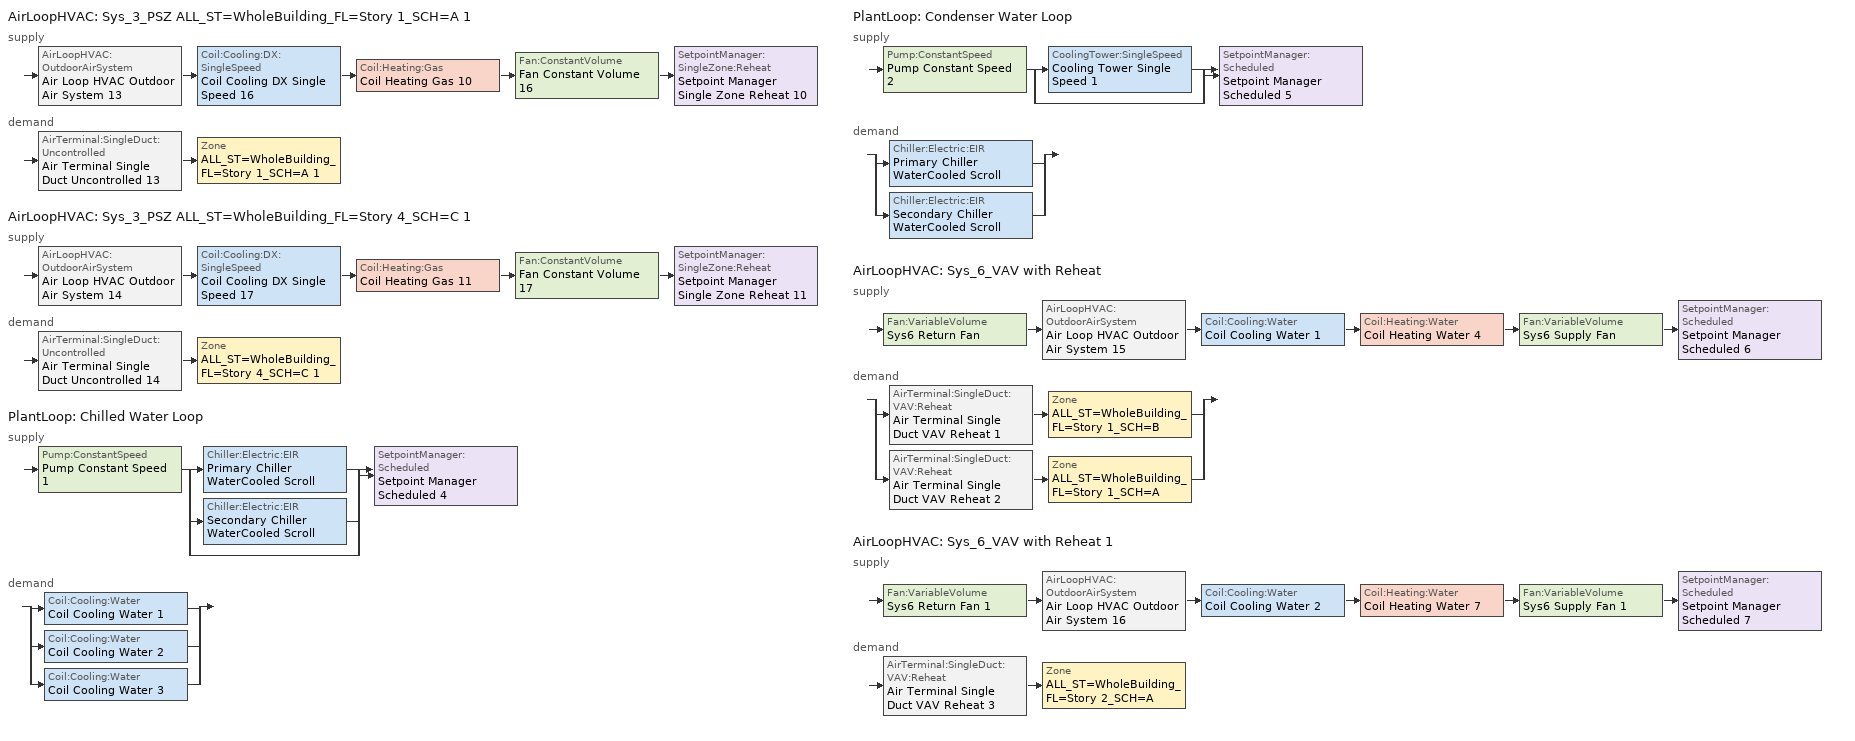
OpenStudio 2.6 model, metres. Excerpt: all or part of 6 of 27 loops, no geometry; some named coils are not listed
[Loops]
AirLoopHVAC 'Sys_3_PSZ ALL_ST=WholeBuilding_FL=Story 1_SCH=A 1'
 supply: AirLoopHVAC:OutdoorAirSystem 'Air Loop HVAC Outdoor Air System 13' > Coil:Cooling:DX:SingleSpeed 'Coil Cooling DX Single Speed 16' > Coil:Heating:Gas 'Coil Heating Gas 10' > Fan:ConstantVolume 'Fan Constant Volume 16' > SetpointManager:SingleZone:Reheat 'Setpoint Manager Single Zone Reheat 10'
 demand: AirTerminal:SingleDuct:Uncontrolled 'Air Terminal Single Duct Uncontrolled 13' > Zone 'ALL_ST=WholeBuilding_FL=Story 1_SCH=A 1'
AirLoopHVAC 'Sys_3_PSZ ALL_ST=WholeBuilding_FL=Story 4_SCH=C 1'
 supply: AirLoopHVAC:OutdoorAirSystem 'Air Loop HVAC Outdoor Air System 14' > Coil:Cooling:DX:SingleSpeed 'Coil Cooling DX Single Speed 17' > Coil:Heating:Gas 'Coil Heating Gas 11' > Fan:ConstantVolume 'Fan Constant Volume 17' > SetpointManager:SingleZone:Reheat 'Setpoint Manager Single Zone Reheat 11'
 demand: AirTerminal:SingleDuct:Uncontrolled 'Air Terminal Single Duct Uncontrolled 14' > Zone 'ALL_ST=WholeBuilding_FL=Story 4_SCH=C 1'
PlantLoop 'Chilled Water Loop'
 supply: Pump:ConstantSpeed 'Pump Constant Speed 1' > split
  | Chiller:Electric:EIR 'Primary Chiller WaterCooled Scroll'
  | Chiller:Electric:EIR 'Secondary Chiller WaterCooled Scroll'
  | bypass
  join > SetpointManager:Scheduled 'Setpoint Manager Scheduled 4'
 demand: split
  | Coil:Cooling:Water 'Coil Cooling Water 1'
  | Coil:Cooling:Water 'Coil Cooling Water 2'
  | Coil:Cooling:Water 'Coil Cooling Water 3'
PlantLoop 'Condenser Water Loop'
 supply: Pump:ConstantSpeed 'Pump Constant Speed 2' > split
  | CoolingTower:SingleSpeed 'Cooling Tower Single Speed 1'
  | bypass
  join > SetpointManager:Scheduled 'Setpoint Manager Scheduled 5'
 demand: split
  | Chiller:Electric:EIR 'Primary Chiller WaterCooled Scroll'
  | Chiller:Electric:EIR 'Secondary Chiller WaterCooled Scroll'
AirLoopHVAC 'Sys_6_VAV with Reheat'
 supply: Fan:VariableVolume 'Sys6 Return Fan' > AirLoopHVAC:OutdoorAirSystem 'Air Loop HVAC Outdoor Air System 15' > Coil:Cooling:Water 'Coil Cooling Water 1' > Coil:Heating:Water 'Coil Heating Water 4' > Fan:VariableVolume 'Sys6 Supply Fan' > SetpointManager:Scheduled 'Setpoint Manager Scheduled 6'
 demand: split
  | AirTerminal:SingleDuct:VAV:Reheat 'Air Terminal Single Duct VAV Reheat 1' > Zone 'ALL_ST=WholeBuilding_FL=Story 1_SCH=B'
  | AirTerminal:SingleDuct:VAV:Reheat 'Air Terminal Single Duct VAV Reheat 2' > Zone 'ALL_ST=WholeBuilding_FL=Story 1_SCH=A'
AirLoopHVAC 'Sys_6_VAV with Reheat 1'
 supply: Fan:VariableVolume 'Sys6 Return Fan 1' > AirLoopHVAC:OutdoorAirSystem 'Air Loop HVAC Outdoor Air System 16' > Coil:Cooling:Water 'Coil Cooling Water 2' > Coil:Heating:Water 'Coil Heating Water 7' > Fan:VariableVolume 'Sys6 Supply Fan 1' > SetpointManager:Scheduled 'Setpoint Manager Scheduled 7'
 demand: AirTerminal:SingleDuct:VAV:Reheat 'Air Terminal Single Duct VAV Reheat 3' > Zone 'ALL_ST=WholeBuilding_FL=Story 2_SCH=A'
[Sizing:Zone] Zone Cooling Design Supply Air Temperature Input Method=SupplyAirTemperature; Zone Cooling Design Supply Air Temperature {C}=13; Zone Cooling Design Supply Air Temperature Difference {deltaC}=11.11; Zone Heating Design Supply Air Temperature Input Method=SupplyAirTemperature; Zone Heating Design Supply Air Temperature {C}=43; Zone Heating Design Supply Air Temperature Difference {deltaC}=11.11; Zone Cooling Design Supply Air Humidity Ratio {kg-H2O/kg-air}=0.0085; Zone Heating Design Supply Air Humidity Ratio {kg-H2O/kg-air}=0.008; Zone Heating Sizing Factor=1.3; Zone Cooling Sizing Factor=1.1; Cooling Design Air Flow Method=DesignDay; Heating Design Air Flow Method=DesignDay; Account for Dedicated Outdoor Air System=No; Dedicated Outdoor Air System Control Strategy=NeutralSupplyAir; Dedicated Outdoor Air Low Setpoint Temperature for Design {C}=autosize; Dedicated Outdoor Air High Setpoint Temperature for Design {C}=autosize
ALL_ST=WholeBuilding_FL=Story 1_SCH=B; ALL_ST=WholeBuilding_FL=Story 1_SCH=A; ALL_ST=WholeBuilding_FL=Story 1_SCH=A 1; ALL_ST=WholeBuilding_FL=Story 4_SCH=C 1; ALL_ST=WholeBuilding_FL=Story 2_SCH=A
[Zone equipment]
ALL_ST=WholeBuilding_FL=Story 1_SCH=B: Air Terminal Single Duct VAV Reheat 1, Zone HVAC Baseboard Convective Water 15
ALL_ST=WholeBuilding_FL=Story 1_SCH=A: Air Terminal Single Duct VAV Reheat 2, Zone HVAC Baseboard Convective Water 16
ALL_ST=WholeBuilding_FL=Story 1_SCH=A 1: Air Terminal Single Duct Uncontrolled 13, Zone HVAC Baseboard Convective Water 13
ALL_ST=WholeBuilding_FL=Story 4_SCH=C 1: Air Terminal Single Duct Uncontrolled 14, Zone HVAC Baseboard Convective Water 14
ALL_ST=WholeBuilding_FL=Story 2_SCH=A: Air Terminal Single Duct VAV Reheat 3, Zone HVAC Baseboard Convective Water 17
[PlantLoop] Glycol Concentration=0; Plant Loop Volume {m3}=Autocalculate; Load Distribution Scheme=Optimal
Chilled Water Loop; Condenser Water Loop
[Sizing:Plant] Loop Design Temperature Difference {deltaC}=6; Sizing Option=NonCoincident; Zone Timesteps in Averaging Window=1; Coincident Sizing Factor Mode=None
Name | Loop Type | Design Loop Exit Temperature {C}
Chilled Water Loop | Cooling | 7
Condenser Water Loop | Condenser | 29
[AirLoopHVAC] Availability Schedule=Always On Discrete; Design Supply Air Flow Rate {m3/s}=AutoSize
Sys_3_PSZ ALL_ST=WholeBuilding_FL=Story 1_SCH=A 1; Sys_3_PSZ ALL_ST=WholeBuilding_FL=Story 4_SCH=C 1; Sys_6_VAV with Reheat; Sys_6_VAV with Reheat 1
[Sizing:System] Type of Load to Size On=Sensible; Design Outdoor Air Flow Rate {m3/s}=Autosize; Preheat Design Temperature {C}=7; Preheat Design Humidity Ratio {kg-H2O/kg-Air}=0.008; Precool Design Humidity Ratio {kg-H2O/kg-Air}=0.008; Central Cooling Design Supply Air Temperature {C}=13; Sizing Option=NonCoincident; 100% Outdoor Air in Cooling=No; 100% Outdoor Air in Heating=No; Central Cooling Design Supply Air Humidity Ratio {kg-H2O/kg-Air}=0.0085; Central Heating Design Supply Air Humidity Ratio {kg-H2O/kg-Air}=0.008; Cooling Design Air Flow Method=DesignDay; Cooling Design Air Flow Rate {m3/s}=0; Heating Design Air Flow Method=DesignDay; Heating Design Air Flow Rate {m3/s}=0; System Outdoor Air Method=ZoneSum; Zone Maximum Outdoor Air Fraction=1; Cooling Supply Air Flow Rate Per Floor Area {m3/s-m2}=0.00996765; Cooling Fraction of Autosized Cooling Supply Air Flow Rate=1; Cooling Supply Air Flow Rate Per Unit Cooling Capacity {m3/s-W}=3.94755e-05; Heating Supply Air Flow Rate Per Floor Area {m3/s-m2}=0.00996765; Heating Fraction of Autosized Heating Supply Air Flow Rate=1; Heating Fraction of Autosized Cooling Supply Air Flow Rate=1; Heating Supply Air Flow Rate Per Unit Heating Capacity {m3/s-W}=3.15882e-05; Cooling Design Capacity Method=CoolingDesignCapacity; Cooling Design Capacity {W}=autosize; Cooling Design Capacity Per Floor Area {W/m2}=234.7; Fraction of Autosized Cooling Design Capacity=1; Heating Design Capacity Method=HeatingDesignCapacity; Heating Design Capacity {W}=autosize; Heating Design Capacity Per Floor Area {W/m2}=157; Fraction of Autosized Heating Design Capacity=1; Central Cooling Capacity Control Method=OnOff
Name | Minimum System Air Flow Ratio | Precool Design Temperature {C} | Central Heating Design Supply Air Temperature {C}
Sys_3_PSZ ALL_ST=WholeBuilding_FL=Story 1_SCH=A 1; Sys_3_PSZ ALL_ST=WholeBuilding_FL=Story 4_SCH=C 1 | 1 | 13 | 43
Sys_6_VAV with Reheat; Sys_6_VAV with Reheat 1 | 0.3 | 12.8 | 13.1
[Fan:ConstantVolume] Availability Schedule=Always On Discrete; Maximum Flow Rate {m3/s}=AutoSize
Fan Constant Volume 16; Fan Constant Volume 17
[Coil:Heating:Gas] Availability Schedule=Always On Discrete; Gas Burner Efficiency=0.8; Nominal Capacity {W}=AutoSize; Parasitic Electric Load {W}=0; Parasitic Gas Load {W}=0
Coil Heating Gas 10; Coil Heating Gas 11
[Coil:Cooling:DX:SingleSpeed] Availability Schedule=Always On Discrete; Rated Total Cooling Capacity {W}=autosize; Rated Sensible Heat Ratio=autosize; Rated COP {W/W}=3; Rated Air Flow Rate {m3/s}=autosize; Rated Evaporator Fan Power Per Volume Flow Rate {W/(m3/s)}=773.3; Condenser Type=AirCooled; Evaporative Condenser Effectiveness=0; Evaporative Condenser Air Flow Rate {m3/s}=Autosize; Evaporative Condenser Pump Rated Power Consumption {W}=Autosize; Crankcase Heater Capacity {W}=0; Maximum Outdoor Dry-Bulb Temperature for Crankcase Heater Operation {C}=0; Basin Heater Capacity {W/K}=0; Basin Heater Setpoint Temperature {C}=10
Name | Total Cooling Capacity Function of Temperature Curve | Total Cooling Capacity Function of Flow Fraction Curve | Energy Input Ratio Function of Temperature Curve | Energy Input Ratio Function of Flow Fraction Curve | Part Load Fraction Correlation Curve
Coil Cooling DX Single Speed 16 | Curve Biquadratic 31 | Curve Quadratic 38 | Curve Biquadratic 32 | Curve Quadratic 39 | Curve Quadratic 40
Coil Cooling DX Single Speed 17 | Curve Biquadratic 33 | Curve Quadratic 41 | Curve Biquadratic 34 | Curve Quadratic 42 | Curve Quadratic 43
[Controller:OutdoorAir] Minimum Outdoor Air Flow Rate {m3/s}=autosize; Maximum Outdoor Air Flow Rate {m3/s}=Autosize; Economizer Control Type=NoEconomizer; Economizer Control Action Type=ModulateFlow; Economizer Maximum Limit Dry-Bulb Temperature {C}=28; Economizer Maximum Limit Enthalpy {J/kg}=64000; Economizer Minimum Limit Dry-Bulb Temperature {C}=-100; Lockout Type=NoLockout; Minimum Limit Type=FixedMinimum; High Humidity Control=No; Heat Recovery Bypass Control Type=BypassWhenWithinEconomizerLimits
Name | Controller Mechanical Ventilation
Controller Outdoor Air 13 | Controller Mechanical Ventilation 13
Controller Outdoor Air 14 | Controller Mechanical Ventilation 14
Controller Outdoor Air 15 | Controller Mechanical Ventilation 15
Controller Outdoor Air 16 | Controller Mechanical Ventilation 16
[Controller:MechanicalVentilation] Availability Schedule=Always On Discrete; System Outdoor Air Method=ZoneSum
Controller Mechanical Ventilation 13; Controller Mechanical Ventilation 14; Controller Mechanical Ventilation 15; Controller Mechanical Ventilation 16
[AirLoopHVAC:OutdoorAirSystem]
Name | Controller
Air Loop HVAC Outdoor Air System 13 | Controller Outdoor Air 13
Air Loop HVAC Outdoor Air System 14 | Controller Outdoor Air 14
Air Loop HVAC Outdoor Air System 15 | Controller Outdoor Air 15
Air Loop HVAC Outdoor Air System 16 | Controller Outdoor Air 16
[SetpointManager:SingleZone:Reheat] Minimum Supply Air Temperature {C}=13; Maximum Supply Air Temperature {C}=43
Name | Control Zone
Setpoint Manager Single Zone Reheat 10 | ALL_ST=WholeBuilding_FL=Story 1_SCH=A 1
Setpoint Manager Single Zone Reheat 11 | ALL_ST=WholeBuilding_FL=Story 4_SCH=C 1
[AirTerminal:SingleDuct:Uncontrolled] Availability Schedule=Always On Discrete; Maximum Air Flow Rate {m3/s}=AutoSize
Air Terminal Single Duct Uncontrolled 13; Air Terminal Single Duct Uncontrolled 14
[Controller:WaterCoil] Action=Reverse; Minimum Actuated Flow {m3/s}=0
Name | Water Coil
Controller Water Coil 5 | Coil Cooling Water 1
Controller Water Coil 9 | Coil Cooling Water 2
Controller Water Coil 12 | Coil Cooling Water 3
[SetpointManager:Scheduled] Control Variable=Temperature
Name | Schedule
Setpoint Manager Scheduled 4 | CHW Temp
Setpoint Manager Scheduled 5 | CW Temp
Setpoint Manager Scheduled 6 | Supply Air Temp
Setpoint Manager Scheduled 7 | Supply Air Temp 1
[Pump:ConstantSpeed] Rated Flow Rate {m3/s}=autosize; Rated Pump Head {Pa}=179352; Rated Power Consumption {W}=autosize; Motor Efficiency=0.9; Fraction of Motor Inefficiencies to Fluid Stream=0; Pump Control Type=Intermittent; Design Power Sizing Method=PowerPerFlowPerPressure; Design Electric Power per Unit Flow Rate {W/(m3/s)}=348701.1; Design Shaft Power per Unit Flow Rate per Unit Head {W-s/m3-Pa}=1.28205
Pump Constant Speed 1; Pump Constant Speed 2
[Chiller:Electric:EIR] Reference Capacity {W}=Autosize; Reference COP {W/W}=5.5; Condenser Type=WaterCooled; Design Heat Recovery Water Flow Rate {m3/s}=0; Sizing Factor=1; Basin Heater Capacity {W/K}=0; Basin Heater Setpoint Temperature {C}=10
Name | Cooling Capacity Function of Temperature Curve | Electric Input to Cooling Output Ratio Function of Temperature Curve | Electric Input to Cooling Output Ratio Function of Part Load Ratio Curve
Primary Chiller WaterCooled Scroll | Curve Biquadratic 35 | Curve Biquadratic 36 | Curve Quadratic 44
Secondary Chiller WaterCooled Scroll | Curve Biquadratic 37 | Curve Biquadratic 38 | Curve Quadratic 45
[CoolingTower:SingleSpeed]
Cooling Tower Single Speed 1: Design Water Flow Rate {m3/s}=autosize; Design Air Flow Rate {m3/s}=autosize; Fan Power at Design Air Flow Rate {W}=autosize; U-Factor Times Area Value at Design Air Flow Rate {W/K}=autosize; Air Flow Rate in Free Convection Regime {m3/s}=autosize; U-Factor Times Area Value at Free Convection Air Flow Rate {W/K}=autosize; Performance Input Method=UFactorTimesAreaAndDesignWaterFlowRate; Free Convection Capacity {W}=0; Basin Heater Capacity {W/K}=0; Evaporation Loss Mode=LossFactor; Evaporation Loss Factor {percent/K}=0.2; Drift Loss Percent {percent}=0.008; Blowdown Calculation Mode=ConcentrationRatio; Blowdown Concentration Ratio=3; Capacity Control=FanCycling; Number of Cells=1; Cell Control=MinimalCell; Cell Minimum  Water Flow Rate Fraction=0.33; Cell Maximum Water Flow Rate Fraction=2.5; Sizing Factor=1; Free Convection Air Flow Rate Sizing Factor=0.1; Free Convection U-Factor Times Area Value Sizing Factor=0.1; Heat Rejection Capacity and Nominal Capacity Sizing Ratio=1.25; Free Convection Nominal Capacity Sizing Factor=0.1; Design Inlet Air Dry-Bulb Temperature {C}=35; Design Inlet Air Wet-Bulb Temperature {C}=24; Design Approach Temperature {deltaC}=5; Design Range Temperature {deltaC}=6
[Fan:VariableVolume] Availability Schedule=Always On Discrete; Fan Efficiency=0.6045; Pressure Rise {Pa}=1017.592; Maximum Flow Rate {m3/s}=Autosize; Fan Power Minimum Flow Rate Input Method=FixedFlowRate; Fan Power Minimum Flow Fraction=0; Fan Power Minimum Air Flow Rate {m3/s}=0; Motor Efficiency=0.93; Motor In Airstream Fraction=1; Fan Power Coefficient 1=0.0407599; Fan Power Coefficient 2=0.088045; Fan Power Coefficient 3=-0.0729261; Fan Power Coefficient 4=0.94374; Fan Power Coefficient 5=0
Sys6 Supply Fan; Sys6 Return Fan; Sys6 Supply Fan 1; Sys6 Return Fan 1
[Coil:Cooling:Water] Availability Schedule=Always On Discrete
Coil Cooling Water 1; Coil Cooling Water 2; Coil Cooling Water 3
[AirTerminal:SingleDuct:VAV:Reheat] Availability Schedule=Always On Discrete; Maximum Air Flow Rate {m3/s}=AutoSize; Zone Minimum Air Flow Input Method=Constant; Constant Minimum Air Flow Fraction=0.3; Maximum Hot Water or Steam Flow Rate {m3/s}=AutoSize; Minimum Hot Water or Steam Flow Rate {m3/s}=0; Convergence Tolerance=0.001; Damper Heating Action=Normal; Maximum Flow per Zone Floor Area During Reheat {m3/s-m2}=AutoSize; Maximum Flow Fraction During Reheat=AutoSize; Maximum Reheat Air Temperature {C}=43; Control For Outdoor Air=No
Name | Fixed Minimum Air Flow Rate {m3/s} | Reheat Coil
Air Terminal Single Duct VAV Reheat 1 | 3.75 | Coil Heating Water 5
Air Terminal Single Duct VAV Reheat 2 | 3.75 | Coil Heating Water 6
Air Terminal Single Duct VAV Reheat 3 | 5 | Coil Heating Water 8
[Schedule:Ruleset]
Name | Default Day Schedule
CHW Temp | Schedule Day 4
CW Temp | Schedule Day 5
Supply Air Temp | Supply Air Temp Default
Supply Air Temp 1 | Supply Air Temp Default 1
[Schedule:Day]
Schedule Day 4; wkdCHW Temp 1; satCHW Temp 1; sunCHW Temp 1: 1, 0, 7, 2, 0, 7, 3, 0, 7, 4, 0, 7, 5, 0, 7, 6, 0, 7, 7, 0, 7, 8, 0, 7, 9, 0, 7, 10, 0, 7, 11, 0, 7, 12, 0, 7, 13, 0, 7, 14, 0, 7, 15, 0, 7, 16, 0, 7, 17, 0, 7, 18, 0, 7, 19, 0, 7, 20, 0, 7, 21, 0, 7, 22, 0, 7, 23, 0, 7, 24, 0, 7
Schedule Day 5; wkdCW Temp 1; satCW Temp 1; sunCW Temp 1: 1, 0, 29, 2, 0, 29, 3, 0, 29, 4, 0, 29, 5, 0, 29, 6, 0, 29, 7, 0, 29, 8, 0, 29, 9, 0, 29, 10, 0, 29, 11, 0, 29, 12, 0, 29, 13, 0, 29, 14, 0, 29, 15, 0, 29, 16, 0, 29, 17, 0, 29, 18, 0, 29, 19, 0, 29, 20, 0, 29, 21, 0, 29, 22, 0, 29, 23, 0, 29, 24, 0, 29
Supply Air Temp Default; Supply Air Temp Default 1: 24, 0, 13
[Schedule:Rule] Date Specification Type=DateRange; Start Month=1; Start Day=1; End Month=12; End Day=31
Name | Schedule Ruleset | Rule Order | Day Schedule | Apply Sunday | Apply Monday | Apply Tuesday | Apply Wednesday | Apply Thursday | Apply Friday | Apply Saturday
wkdCHW Temp rule | CHW Temp | 2 | wkdCHW Temp 1 | No | Yes | Yes | Yes | Yes | Yes | No
satCHW Temprule | CHW Temp | 1 | satCHW Temp 1 | No | No | No | No | No | No | Yes
sunCHW Temprule | CHW Temp | 0 | sunCHW Temp 1 | Yes | No | No | No | No | No | No
wkdCW Temp rule | CW Temp | 2 | wkdCW Temp 1 | No | Yes | Yes | Yes | Yes | Yes | No
satCW Temprule | CW Temp | 1 | satCW Temp 1 | No | No | No | No | No | No | Yes
sunCW Temprule | CW Temp | 0 | sunCW Temp 1 | Yes | No | No | No | No | No | No
[Schedule:Constant]
Always On Discrete: Value=1
[Curve:Biquadratic]
Name | Coefficient1 Constant | Coefficient2 x | Coefficient3 x**2 | Coefficient4 y | Coefficient5 y**2 | Coefficient6 x*y | Minimum Value of x | Maximum Value of x | Minimum Value of y | Maximum Value of y
Curve Biquadratic 31; Curve Biquadratic 33 | 0.942588 | 0.00954335 | 0.00068377 | -0.0110427 | 5.249e-06 | -9.72e-06 | 17 | 22 | 13 | 46
Curve Biquadratic 32; Curve Biquadratic 34 | 0.342414 | 0.034885 | -0.0006237 | 0.00497722 | 0.000437951 | -0.000728028 | 17 | 22 | 13 | 46
Curve Biquadratic 35; Curve Biquadratic 37 | 1.02152 | 0.0370359 | 0.000233248 | -0.00389405 | -6.52536e-05 | -0.000268045 | 5 | 10 | 24 | 35
Curve Biquadratic 36; Curve Biquadratic 38 | 0.701769 | -0.00452016 | 0.00053311 | -0.00549821 | 0.000544579 | -0.000729032 | 5 | 10 | 24 | 35
[Curve:Quadratic]
Name | Coefficient1 Constant | Coefficient2 x | Coefficient3 x**2 | Minimum Value of x | Maximum Value of x
Curve Quadratic 38; Curve Quadratic 41 | 0.8 | 0.2 | 0 | 0.5 | 1.5
Curve Quadratic 39; Curve Quadratic 42 | 1.1552 | -0.1808 | 0.0256 | 0.5 | 1.5
Curve Quadratic 40; Curve Quadratic 43 | 0.85 | 0.15 | 0 | 0 | 1
Curve Quadratic 44; Curve Quadratic 45 | 0.0636912 | 0.584888 | 0.352803 | 0 | 1
